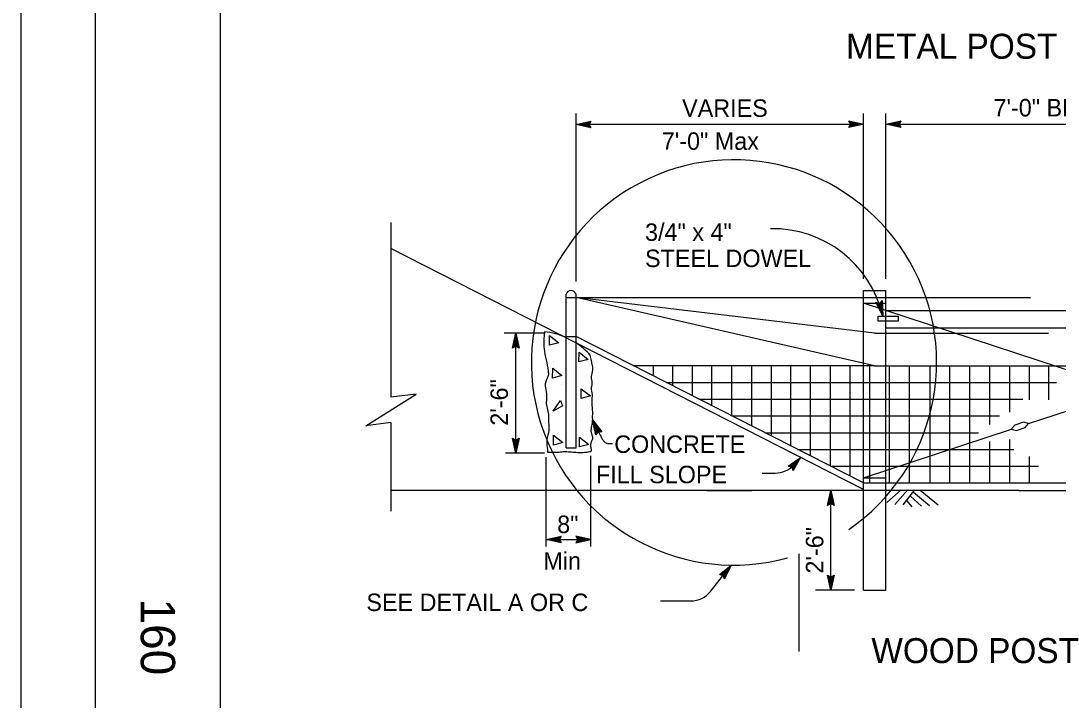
# Model space of a CAD drawing. Extents: x -894 to 866, y -472 to 714.
# Drawn here: x -894 to -478.3, y 98.4 to 370.6 of the extents above; entities that cross this region are included whole.
import ezdxf

# ---------------------------------------------------------------- set-up
doc = ezdxf.new("R2010")
doc.units = 0
for name, color, linetype in [('border_PLOTTING-ELEMENTS', 7, 'Continuous'), ('border_rw_22x34_Cut_Lines', 7, 'Continuous'), ('border_SHEET', 7, 'Continuous'), ('border_WITHIN-BORDER-anno', 7, 'Continuous'), ('mc_FENCE', 7, 'Continuous'), ('mc_FENCE-anno', 7, 'Continuous'), ('pp_PRESENTATION', 7, 'Continuous'), ('rd_BASE-MATERIAL', 7, 'Continuous'), ('rd_PROFILE-OG', 7, 'Continuous')]:
    doc.layers.add(name, color=color, linetype=linetype)

msp = doc.modelspace()

# ---------------------------------------------------------------- linework, layer by layer
at = {"layer": 'border_PLOTTING-ELEMENTS'}
for points in [[(-894.05, -472.44), (865.96, -472.44), (865.96, 713.56), (-894.05, 713.56)], [(-864.05, 670.56), (835.96, 670.56), (835.96, -429.44), (-864.05, -429.44)]]:
    msp.add_lwpolyline(points, close=True, dxfattribs=at)
at = {"layer": 'border_rw_22x34_Cut_Lines'}
msp.add_lwpolyline([(-864.05, 670.56), (835.96, 670.56), (835.96, -429.44), (-864.05, -429.44)], close=True, dxfattribs=at)
at = {"layer": 'border_SHEET'}
msp.add_line((-814.05, -404.44), (-814.05, 645.56), dxfattribs=at)
at = {"layer": 'mc_FENCE'}
for p, q in [((-745.7, 289.8), (-745.7, 219.78)), ((-556.34, 142.52), (-556.34, 262.52)), ((-556.34, 262.52), (-547.34, 262.52)), ((-547.34, 142.52), (-547.34, 262.52)), ((-675.52, 199.58), (-675.52, 261.09)), ((-675.52, 259.73), (-489.34, 259.73)), ((-671.52, 199.58), (-671.52, 261.09)), ((-551.84, 245.49), (-671.52, 259.73)), ((-551.84, 232.44), (-671.52, 259.73)), ((-393.84, 204.12), (-556.34, 257.52)), ((-556.34, 257.52), (-547.34, 257.52)), ((-547.34, 254.52), (-352.34, 254.52)), ((-490.15, 209.27), (-343.34, 257.52)), ((-550.45, 250.28), (-550.45, 252.28)), ((-550.45, 252.28), (-542.45, 252.28)), ((-542.45, 250.28), (-550.45, 250.28)), ((-542.45, 252.28), (-542.45, 250.28)), ((-551.84, 245.49), (-482.17, 245.49)), ((-547.34, 247.56), (-352.34, 247.56)), ((-675.52, 244.12), (-671.52, 244.12)), ((-556.34, 185.44), (-671.52, 244.12)), ((-551.84, 232.44), (-648.6, 232.44)), ((-640.53, 228.33), (-640.53, 232.44)), ((-632.69, 224.34), (-632.69, 232.44)), ((-624.9, 220.37), (-624.9, 232.44)), ((-617.06, 216.38), (-617.06, 232.44)), ((-609.06, 212.3), (-609.06, 232.44)), ((-601.06, 208.22), (-601.06, 232.44)), ((-593.22, 204.23), (-593.22, 232.44)), ((-585.42, 200.26), (-585.42, 232.44)), ((-577.59, 196.27), (-577.59, 232.44)), ((-569.59, 192.19), (-569.59, 232.44)), ((-561.59, 188.12), (-561.59, 232.44)), ((-553.75, 185.44), (-553.75, 232.44)), ((-551.84, 232.44), (-472.02, 232.44)), ((-545.91, 185.44), (-545.91, 232.44)), ((-537.91, 185.44), (-537.91, 232.44)), ((-529.56, 185.44), (-529.56, 232.44)), ((-521.73, 185.44), (-521.73, 232.44)), ((-513.73, 185.44), (-513.73, 232.44)), ((-505.73, 208.94), (-505.73, 232.44)), ((-497.69, 213.78), (-497.69, 232.44)), ((-489.84, 218.76), (-489.84, 232.44)), ((-482.01, 218.76), (-482.01, 232.44)), ((-635.42, 225.73), (-478.99, 225.73)), ((-755.78, 208.36), (-735.52, 221.09)), ((-735.52, 221.09), (-745.7, 219.78)), ((-622.24, 219.01), (-492.52, 219.01)), ((-609.06, 212.3), (-501.87, 212.3)), ((-745.7, 209.63), (-755.78, 208.36)), ((-745.7, 209.63), (-745.7, 174.22)), ((-495.71, 208.61), (-497.1, 206.99)), ((-492.23, 209.76), (-495.71, 208.61)), ((-493.62, 208.14), (-493.62, 208.14)), ((-490.15, 209.29), (-492.23, 209.76)), ((-491.54, 207.66), (-490.15, 209.29)), ((-595.88, 205.59), (-510.23, 205.59)), ((-556.34, 187.52), (-497.05, 207.01)), ((-497.1, 206.99), (-495.01, 206.51)), ((-495.01, 206.51), (-491.54, 207.66)), ((-675.52, 199.58), (-671.52, 199.58)), ((-505.73, 185.44), (-505.73, 202.04)), ((-497.69, 185.44), (-497.69, 202.84)), ((-582.7, 198.87), (-496.1, 198.87)), ((-489.84, 185.44), (-489.84, 196.07)), ((-569.52, 192.16), (-486.15, 192.16)), ((-556.34, 187.52), (-547.34, 187.52)), ((-556.34, 185.44), (-290.01, 185.44)), ((-556.34, 142.52), (-547.34, 142.52))]:
    msp.add_line(p, q, dxfattribs=at)
for centre, radius, start, end in [((-673.52, 260.41), 2.11, 18.8136, 161.1864), ((-686.74, 218.25), 27.85, 66.2535, 84.7599), ((-686.74, 218.25), 27.85, 41.2487, 56.8836)]:
    msp.add_arc(centre, radius, start, end, dxfattribs=at)
for points in [[(-684.19, 245.98), (-684.29, 239.21), (-682.67, 230.36), (-682.67, 228.53), (-683.9, 225.19), (-683.46, 222.01), (-683.37, 219.04), (-683.37, 216.67), (-682.76, 214.08), (-682.5, 212.03), (-682.5, 209.71), (-682.41, 206.48), (-683.2, 202.6), (-683.2, 200.49), (-682.94, 198.45), (-682.91, 197.79)], [(-665.29, 198.25), (-665.46, 199.5), (-665.46, 201.44), (-664.76, 203.76), (-665.37, 205.65), (-665.37, 207.11), (-664.93, 209.48), (-664.85, 212.34), (-664.85, 214.65), (-665.11, 218.27), (-664.93, 220.8), (-665.28, 223.77), (-665.02, 225.87), (-665.37, 227.54), (-664.85, 229.97), (-664.93, 232.5), (-665.8, 236.61)], [(-682.78, 197.66), (-681.96, 197.82), (-680.04, 197.76), (-677.77, 197.87), (-676.38, 198.03), (-673.94, 197.92), (-671.58, 197.76), (-668.62, 197.71), (-666.61, 197.92), (-665.39, 198.09)]]:
    msp.add_spline(points, degree=3, dxfattribs=at)
at = {"layer": 'mc_FENCE-anno'}
for p, q in [((-671.52, 266.16), (-671.52, 333.49)), ((-556.34, 267.28), (-556.34, 333.49)), ((-547.34, 267.28), (-547.34, 333.49)), ((-671.52, 329.06), (-665.52, 330.39)), ((-671.52, 329.14), (-556.34, 329.14)), ((-665.52, 327.72), (-671.52, 329.06)), ((-671.52, 329.06), (-671.52, 329.06)), ((-665.74, 328.07), (-670.14, 329.06)), ((-670.13, 329.06), (-665.76, 330.03)), ((-668.76, 329.06), (-665.94, 329.68)), ((-665.97, 328.43), (-668.76, 329.06)), ((-667.38, 329.06), (-666.17, 329.32)), ((-666.15, 328.78), (-667.38, 329.06)), ((-665.52, 330.39), (-666.32, 329.06)), ((-666.32, 329.06), (-665.52, 327.72)), ((-665.52, 330.39), (-665.52, 330.39)), ((-561.44, 329.14), (-562.24, 330.48)), ((-562.24, 330.48), (-562.24, 330.48)), ((-562.24, 330.48), (-556.24, 329.14)), ((-556.24, 329.14), (-562.24, 327.81)), ((-562.24, 327.81), (-561.44, 329.14)), ((-562.03, 330.12), (-557.62, 329.14)), ((-557.64, 329.13), (-562.01, 328.17)), ((-559.01, 329.14), (-561.83, 328.51)), ((-561.79, 329.76), (-559.01, 329.14)), ((-561.62, 329.41), (-560.39, 329.14)), ((-560.39, 329.14), (-561.6, 328.87)), ((-556.24, 329.14), (-556.24, 329.14)), ((-547.34, 329.14), (-541.34, 330.47)), ((-541.34, 327.8), (-547.34, 329.14)), ((-547.34, 329.14), (-547.34, 329.14)), ((-547.34, 329.14), (-352.34, 329.14)), ((-541.56, 328.15), (-545.96, 329.14)), ((-545.95, 329.14), (-541.58, 330.11)), ((-544.58, 329.13), (-541.75, 329.76)), ((-541.79, 328.51), (-544.58, 329.13)), ((-543.2, 329.13), (-541.99, 329.4)), ((-541.97, 328.86), (-543.2, 329.13)), ((-541.34, 330.47), (-542.14, 329.14)), ((-542.14, 329.14), (-541.34, 327.8)), ((-541.34, 330.47), (-541.34, 330.47)), ((-665.52, 327.72), (-665.52, 327.72)), ((-562.24, 327.81), (-562.24, 327.81)), ((-541.34, 327.8), (-541.34, 327.8)), ((-548.62, 252.37), (-551.38, 257.86)), ((-551.38, 257.86), (-551.38, 257.86)), ((-551.38, 257.86), (-549.89, 257.41)), ((-549.89, 257.41), (-548.79, 258.52)), ((-549.37, 257.9), (-549.3, 255.05)), ((-549.08, 258.22), (-548.96, 253.71)), ((-548.79, 258.52), (-548.79, 258.52)), ((-548.79, 258.52), (-548.62, 252.37)), ((-548.97, 253.72), (-550.97, 257.72)), ((-549.3, 255.05), (-550.59, 257.64)), ((-549.63, 256.39), (-550.19, 257.5)), ((-549.67, 257.65), (-549.63, 256.39)), ((-548.62, 252.37), (-548.62, 252.37)), ((-683.88, 245.49), (-700.33, 245.49)), ((-696.98, 239.49), (-695.64, 245.49)), ((-695.64, 197.44), (-695.64, 245.49)), ((-695.64, 245.49), (-695.64, 245.49)), ((-695.64, 245.49), (-694.31, 239.49)), ((-696.62, 239.71), (-695.64, 244.11)), ((-696.27, 239.94), (-695.64, 242.73)), ((-695.92, 240.12), (-695.64, 241.35)), ((-695.64, 244.1), (-694.67, 239.73)), ((-695.64, 242.73), (-695.02, 239.9)), ((-695.64, 241.35), (-695.38, 240.14)), ((-695.64, 240.29), (-696.98, 239.49)), ((-696.98, 239.49), (-696.98, 239.49)), ((-694.31, 239.49), (-695.64, 240.29)), ((-694.31, 239.49), (-694.31, 239.49)), ((-695.67, 197.44), (-697, 203.44)), ((-697, 203.44), (-697, 203.44)), ((-697, 203.44), (-695.67, 202.64)), ((-695.68, 198.83), (-696.64, 203.21)), ((-695.67, 200.21), (-696.3, 203.03)), ((-695.67, 201.59), (-695.94, 202.8)), ((-695.67, 202.64), (-694.33, 203.44)), ((-694.33, 203.44), (-695.67, 197.44)), ((-694.69, 203.23), (-695.67, 198.82)), ((-695.05, 202.99), (-695.67, 200.21)), ((-695.4, 202.82), (-695.67, 201.59)), ((-694.33, 203.44), (-694.33, 203.44)), ((-684.19, 197.44), (-699.81, 197.44)), ((-695.67, 197.44), (-695.67, 197.44)), ((-683.45, 160), (-683.45, 195.8)), ((-665.56, 160), (-665.56, 196.29)), ((-584.27, 192.67), (-581.49, 195.71)), ((-596.89, 189.41), (-591.66, 189.41)), ((-570.74, 176.44), (-569.4, 182.44)), ((-570.38, 176.66), (-569.4, 181.06)), ((-570.02, 176.89), (-569.4, 179.68)), ((-569.4, 142.52), (-569.4, 182.44)), ((-569.4, 182.44), (-569.4, 182.44)), ((-569.4, 182.44), (-568.07, 176.44)), ((-569.4, 179.68), (-568.77, 176.85)), ((-569.39, 181.05), (-568.43, 176.68)), ((-569.4, 177.24), (-570.74, 176.44)), ((-570.74, 176.44), (-570.74, 176.44)), ((-569.68, 177.07), (-569.4, 178.3)), ((-569.4, 178.3), (-569.13, 177.09)), ((-568.07, 176.44), (-569.4, 177.24)), ((-568.07, 176.44), (-568.07, 176.44)), ((-683.45, 162.82), (-677.45, 164.15)), ((-683.45, 162.82), (-665.56, 162.82)), ((-677.45, 161.48), (-683.45, 162.82)), ((-683.45, 162.82), (-683.45, 162.82)), ((-677.67, 161.83), (-682.07, 162.82)), ((-682.06, 162.82), (-677.68, 163.79)), ((-680.69, 162.82), (-677.86, 163.44)), ((-677.9, 162.19), (-680.69, 162.82)), ((-679.31, 162.81), (-678.1, 163.08)), ((-678.08, 162.54), (-679.31, 162.81)), ((-677.45, 164.15), (-678.25, 162.82)), ((-678.25, 162.82), (-677.45, 161.48)), ((-677.45, 164.15), (-677.45, 164.15)), ((-665.56, 162.82), (-671.56, 164.15)), ((-671.56, 164.15), (-671.56, 164.15)), ((-671.56, 164.15), (-670.76, 162.82)), ((-670.76, 162.82), (-671.56, 161.48)), ((-671.56, 161.48), (-665.56, 162.82)), ((-671.35, 161.83), (-666.94, 162.82)), ((-666.95, 162.82), (-671.33, 163.79)), ((-668.33, 162.82), (-671.15, 163.44)), ((-671.11, 162.19), (-668.33, 162.82)), ((-670.94, 162.54), (-669.71, 162.81)), ((-669.71, 162.81), (-670.92, 163.08)), ((-665.56, 162.82), (-665.56, 162.82)), ((-677.45, 161.48), (-677.45, 161.48)), ((-671.56, 161.48), (-671.56, 161.48)), ((-582.16, 157.11), (-582.16, 117.97)), ((-617.66, 142.02), (-609.39, 152.54)), ((-569.4, 142.52), (-570.73, 148.52)), ((-570.73, 148.52), (-570.73, 148.52)), ((-570.73, 148.52), (-569.4, 147.72)), ((-569.4, 143.91), (-570.37, 148.29)), ((-569.4, 145.28), (-570.02, 148.11)), ((-569.39, 146.67), (-569.66, 147.87)), ((-569.4, 147.72), (-568.06, 148.52)), ((-568.06, 148.52), (-569.4, 142.52)), ((-568.41, 148.3), (-569.4, 143.9)), ((-568.77, 148.07), (-569.4, 145.28)), ((-569.12, 147.89), (-569.39, 146.67)), ((-568.06, 148.52), (-568.06, 148.52)), ((-559.9, 142.52), (-575.52, 142.52)), ((-569.4, 142.52), (-569.4, 142.52)), ((-637.67, 138.2), (-625.52, 138.2))]:
    msp.add_line(p, q, dxfattribs=at)
for points in [[(-663.55, 204.78), (-664.85, 210.69), (-661.17, 205.89), (-661.58, 205.93), (-664.27, 209.45), (-663.32, 205.11), (-663.1, 205.45), (-663.71, 208.22), (-661.98, 205.97), (-662.39, 206.02), (-663.13, 206.99), (-662.87, 205.79), (-662.69, 206.05), (-661.17, 205.89), (-662.69, 206.05)], [(-586.45, 192.23), (-581.49, 195.71), (-584.51, 190.46), (-584.62, 190.85), (-582.41, 194.7), (-586.05, 192.15), (-585.65, 192.07), (-583.33, 193.7), (-584.74, 191.24), (-584.86, 191.63), (-584.25, 192.7), (-585.25, 191.99), (-584.94, 191.93), (-584.51, 190.46), (-584.94, 191.93)], [(-614.07, 148.72), (-609.39, 152.54), (-612.01, 147.09), (-612.15, 147.47), (-610.23, 151.46), (-613.67, 148.66), (-613.27, 148.61), (-611.07, 150.41), (-612.3, 147.85), (-612.44, 148.23), (-611.91, 149.34), (-612.86, 148.56), (-612.55, 148.52), (-612.01, 147.09), (-612.55, 148.52)]]:
    msp.add_lwpolyline(points, close=True, dxfattribs=at)
for centre, radius, start, end in [((-592.6, 242.15), 45.15, 13.0815, 91.2692), ((-591.66, 199.41), 10, 270, 317.65), ((-625.52, 148.2), 10, 270, 321.8238)]:
    msp.add_arc(centre, radius, start, end, dxfattribs=at)
msp.add_open_spline([(-664.85, 210.69), (-661.31, 203.1), (-659.42, 201.2), (-657.52, 201.2), (-656.89, 201.2)], degree=2, dxfattribs=at)
at = {"layer": 'pp_PRESENTATION'}
msp.add_arc((-608.22, 233.74), 81.2, 304.5545, 285.3515, dxfattribs=at)
at = {"layer": 'rd_BASE-MATERIAL'}
for points in [[(-682.12, 240.64), (-682.09, 244.54), (-678.37, 241.66)], [(-670.34, 233.95), (-670.31, 237.86), (-666.59, 234.98)], [(-680.9, 227.48), (-680.87, 231.39), (-677.15, 228.51)], [(-669.48, 219.29), (-669.45, 223.19), (-665.73, 220.31)], [(-680.66, 214.18), (-677.69, 218.53), (-676.9, 216.36)], [(-680.58, 200.64), (-680.55, 204.54), (-676.83, 201.66)], [(-670.13, 199.88), (-670.1, 203.79), (-666.38, 200.91)]]:
    msp.add_lwpolyline(points, close=True, dxfattribs=at)
at = {"layer": 'rd_PROFILE-OG'}
for p, q in [((-556.34, 182.9), (-745.7, 279.36)), ((-641.62, 182.44), (-745.7, 182.44)), ((-494.01, 182.44), (-641.62, 182.44)), ((-619.14, 182.45), (-601.08, 182.45)), ((-541.24, 182.69), (-546.94, 177.61)), ((-538.49, 182.65), (-543.79, 176.89)), ((-535.83, 182.65), (-540.53, 176.67)), ((-537.47, 180.1), (-533.07, 176.1)), ((-536.29, 181.75), (-529.85, 176.45)), ((-533.63, 182.63), (-526.43, 176.69)), ((-494.01, 182.44), (-290.01, 182.44)), ((-539.03, 178.38), (-536.97, 175.85))]:
    msp.add_line(p, q, dxfattribs=at)

# ---------------------------------------------------------------- texts
at = {"layer": 'border_WITHIN-BORDER-anno'}
msp.add_text('160', height=13.78, rotation=270, dxfattribs=at).set_placement((-845.95, 139.16))
at = {"layer": 'mc_FENCE-anno'}
for s, height, p in [('METAL POST', 10, (-563.3, 355.43)), ('VARIES', 7, (-629, 332.12)), ('7\'-0" BRACE LENGTH', 7, (-504.19, 332.3)), ('7\'-0" Max', 7, (-637.14, 318.92)), ('3/4" x 4" ', 7, (-643.86, 282.44)), ('STEEL DOWEL', 7, (-643.86, 271.94)), ('CONCRETE', 7, (-656.2, 197.49)), ('FILL SLOPE', 7, (-663.53, 185.34)), ('8"', 7, (-679.07, 165.38)), ('Min', 7, (-684.61, 150.7)), ('SEE DETAIL A OR C', 7, (-755.54, 134.14)), ('WOOD POST', 10, (-553.15, 113.29))]:
    msp.add_text(s, height=height, dxfattribs=at).set_placement(p)
for p in [(-698.8, 208.4), (-572.41, 149.16)]:
    msp.add_text('2\'-6"', height=7, rotation=90, dxfattribs=at).set_placement(p)
at = {"layer": 'rd_BASE-MATERIAL'}
for p in [(-678.05, 238.13), (-680.74, 233.93), (-668.46, 231.77), (-677.62, 224.76), (-666.52, 225.84), (-680.96, 218.51), (-667.16, 216.57), (-676.75, 210.86), (-669.96, 210.64), (-681.17, 207.73), (-667.49, 204.71), (-680.28, 198.91)]:
    msp.add_text('.', height=0.8, dxfattribs=at).set_placement(p)

doc.saveas('drawing.dxf')
